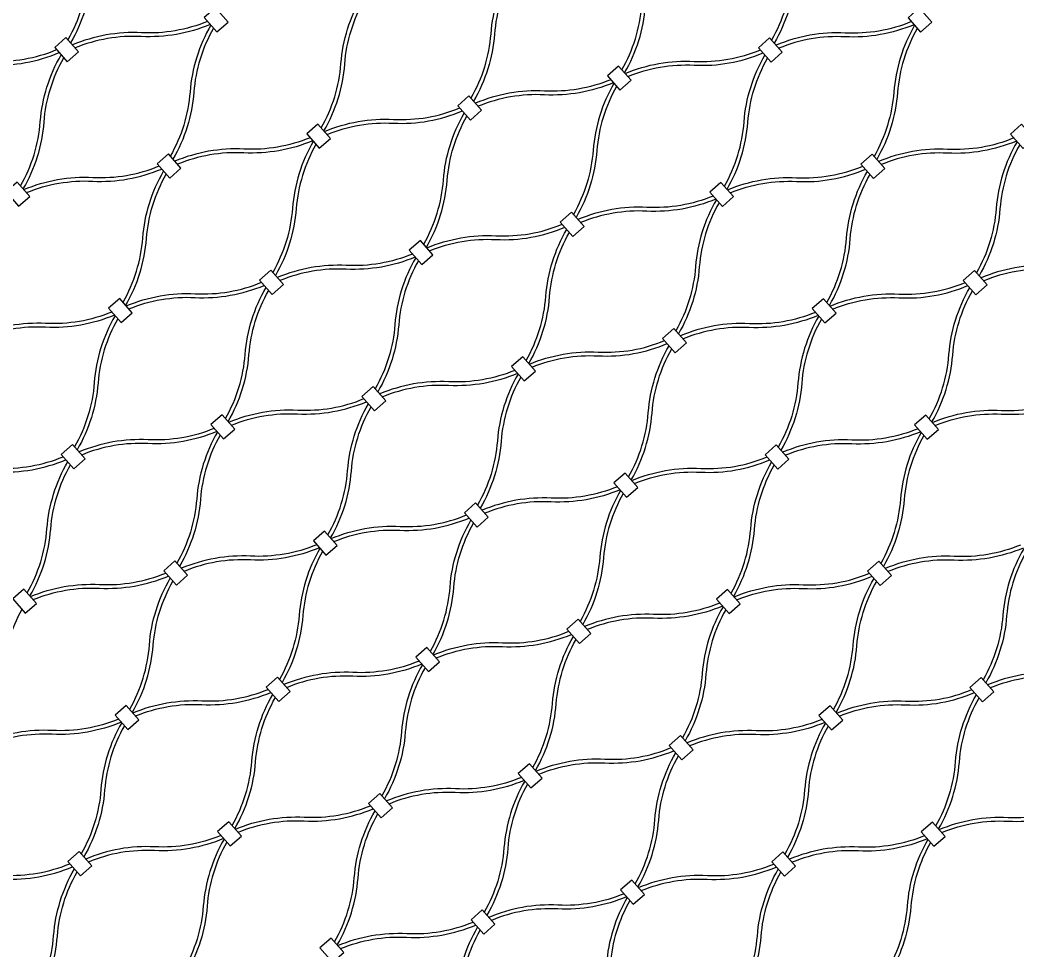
# Model space of a CAD drawing. Header units: millimetres. Extents: x 832728086 to 834530684, y 817551485 to 818349469.
# Drawn here: x 834421285.9 to 834421686.2, y 817819650.7 to 817820024.3 of the extents above; entities that cross this region are included whole.
import ezdxf

# ---------------------------------------------------------------- set-up
doc = ezdxf.new("R2010")
doc.units = ezdxf.units.MM
doc.header["$LTSCALE"] = 100
doc.layers.add('mesh- l', color=8, linetype='Continuous')

msp = doc.modelspace()

# ---------------------------------------------------------------- linework, layer by layer
at = {"layer": 'mesh- l'}
for points in [[(834421321.4176, 817820068.9211, 0.05643381), (834421315.726, 817820055.9751, 0.05608633), (834421313.0633, 817820042.0849, -0.05520174), (834421310.5302, 817820028.7438, -0.05548959), (834421305.1326, 817820016.2842)], [(834421322.4844, 817820067.7089, 0.05541212), (834421317.1005, 817820055.2607, 0.05509445), (834421314.5732, 817820041.9348, -0.0561917), (834421311.9046, 817820028.0296, -0.05650781), (834421306.1992, 817820015.0722)], [(834421603.9245, 817820068.8093, 0.05643381), (834421598.2329, 817820055.8632, 0.05608633), (834421595.5702, 817820041.9731, -0.05520174), (834421593.0371, 817820028.632, -0.05548959), (834421587.6395, 817820016.1723)], [(834421604.9914, 817820067.597, 0.05541212), (834421599.6074, 817820055.1489, 0.05509445), (834421597.0802, 817820041.8229, -0.0561917), (834421594.4115, 817820027.9178, -0.05650781), (834421588.7061, 817820014.9604)], [(834421527.5583, 817820004.2178, 0.05541212), (834421532.9422, 817820016.6659, 0.05509445), (834421535.4695, 817820029.9919, -0.0561917), (834421538.1382, 817820043.897, -0.05650781), (834421543.8435, 817820056.8544)], [(834421528.6252, 817820003.0055, 0.05643381), (834421534.3168, 817820015.9516, 0.05608633), (834421536.9795, 817820029.8417, -0.05520174), (834421539.5126, 817820043.1828, -0.05548959), (834421544.9101, 817820055.6425)], [(834421483.2313, 817820045.5032, 0.05643381), (834421477.5397, 817820032.5572, 0.05608633), (834421474.877, 817820018.6671, -0.05520174), (834421472.3439, 817820005.326, -0.05548959), (834421466.9463, 817819992.8663)], [(834421484.2982, 817820044.291, 0.05541212), (834421478.9142, 817820031.8429, 0.05509445), (834421476.387, 817820018.5169, -0.0561917), (834421473.7183, 817820004.6118, -0.05650781), (834421468.0129, 817819991.6544)], [(834421406.8651, 817819980.9117, 0.05541212), (834421412.2491, 817819993.3599, 0.05509445), (834421414.7763, 817820006.6858, -0.0561917), (834421417.445, 817820020.591, -0.05650781), (834421423.1504, 817820033.5484)], [(834421407.932, 817819979.6995, 0.05643381), (834421413.6236, 817819992.6455, 0.05608633), (834421416.2863, 817820006.5357, -0.05520174), (834421418.8194, 817820019.8767, -0.05548959), (834421424.2169, 817820032.3364)], [(834421361.2405, 817820023.6717, -0.05541212), (834421348.2092, 817820019.913, -0.05509445), (834421334.6701, 817820019.0994, 0.0561917), (834421320.5386, 817820018.2191, 0.05650781), (834421306.9613, 817820014.2063)], [(834421643.7474, 817820023.5598, -0.05541212), (834421630.7161, 817820019.8012, -0.05509445), (834421617.177, 817820018.9875, 0.0561917), (834421603.0455, 817820018.1073, 0.05650781), (834421589.4682, 817820014.0945)], [(834421362.3073, 817820022.4594, -0.05643381), (834421348.7431, 817820018.4589, -0.05608633), (834421334.6272, 817820017.5825, 0.05520174), (834421321.0724, 817820016.7651, 0.05548959), (834421308.0279, 817820012.9944)], [(834421362.5381, 817820022.1972, 0.05643381), (834421356.8465, 817820009.2512, 0.05608633), (834421354.1838, 817819995.361, -0.05520174), (834421351.6507, 817819982.02, -0.05548959), (834421346.2531, 817819969.5603)], [(834421363.605, 817820020.985, 0.05541212), (834421358.221, 817820008.5368, 0.05509445), (834421355.6938, 817819995.2109, -0.0561917), (834421353.0251, 817819981.3057, -0.05650781), (834421347.3197, 817819968.3483)], [(834421644.8143, 817820022.3476, -0.05643381), (834421631.25, 817820018.347, -0.05608633), (834421617.1341, 817820017.4707, 0.05520174), (834421603.5793, 817820016.6532, 0.05548959), (834421590.5348, 817820012.8825)], [(834421645.045, 817820022.0854, 0.05643381), (834421639.3534, 817820009.1393, 0.05608633), (834421636.6907, 817819995.2492, -0.05520174), (834421634.1576, 817819981.9081, -0.05548959), (834421628.7601, 817819969.4484)], [(834421646.1119, 817820020.8732, 0.05541212), (834421640.7279, 817820008.425, 0.05509445), (834421638.2007, 817819995.099, -0.0561917), (834421635.532, 817819981.1939, -0.05650781), (834421629.8266, 817819968.2365)], [(834421246.349, 817820002.8551, -0.05643381), (834421259.9133, 817820006.8557, -0.05608633), (834421274.0292, 817820007.732, 0.05520174), (834421287.584, 817820008.5495, 0.05548959), (834421300.6285, 817820012.3202)], [(834421528.8559, 817820002.7433, -0.05643381), (834421542.4202, 817820006.7439, -0.05608633), (834421556.5361, 817820007.6202, 0.05520174), (834421570.0909, 817820008.4377, 0.05548959), (834421583.1354, 817820012.2084)], [(834421247.4159, 817820001.6429, -0.05541212), (834421260.4472, 817820005.4016, -0.05509445), (834421273.9863, 817820006.2152, 0.0561917), (834421288.1178, 817820007.0955, 0.05650781), (834421301.6951, 817820011.1083)], [(834421286.1719, 817819957.6057, 0.05541212), (834421291.5559, 817819970.0538, 0.05509445), (834421294.0831, 817819983.3798, -0.0561917), (834421296.7518, 817819997.2849, -0.05650781), (834421302.4572, 817820010.2424)], [(834421287.2388, 817819956.3935, 0.05643381), (834421292.9304, 817819969.3395, 0.05608633), (834421295.5931, 817819983.2296, -0.05520174), (834421298.1262, 817819996.5707, -0.05548959), (834421303.5237, 817820009.0304)], [(834421529.9228, 817820001.5311, -0.05541212), (834421542.9541, 817820005.2897, -0.05509445), (834421556.4932, 817820006.1034, 0.0561917), (834421570.6247, 817820006.9836, 0.05650781), (834421584.202, 817820010.9964)], [(834421568.6788, 817819957.4939, 0.05541212), (834421574.0628, 817819969.942, 0.05509445), (834421576.59, 817819983.268, -0.0561917), (834421579.2587, 817819997.1731, -0.05650781), (834421584.9641, 817820010.1305)], [(834421569.7457, 817819956.2816, 0.05643381), (834421575.4373, 817819969.2277, 0.05608633), (834421578.1, 817819983.1178, -0.05520174), (834421580.6331, 817819996.4589, -0.05548959), (834421586.0307, 817820008.9186)], [(834421523.0542, 817820000.2538, -0.05541212), (834421510.0229, 817819996.4951, -0.05509445), (834421496.4838, 817819995.6815, 0.0561917), (834421482.3523, 817819994.8013, 0.05650781), (834421468.775, 817819990.7885)], [(834421524.1211, 817819999.0416, -0.05643381), (834421510.5568, 817819995.041, -0.05608633), (834421496.4409, 817819994.1647, 0.05520174), (834421482.8861, 817819993.3472, 0.05548959), (834421469.8416, 817819989.5765)], [(834421524.3518, 817819998.7794, 0.05643381), (834421518.6602, 817819985.8333, 0.05608633), (834421515.9975, 817819971.9432, -0.05520174), (834421513.4644, 817819958.6021, -0.05548959), (834421508.0669, 817819946.1424)], [(834421525.4187, 817819997.5671, 0.05541212), (834421520.0348, 817819985.119, 0.05509445), (834421517.5075, 817819971.793, -0.0561917), (834421514.8388, 817819957.8879, -0.05650781), (834421509.1335, 817819944.9305)], [(834421408.1627, 817819979.4373, -0.05643381), (834421421.727, 817819983.4379, -0.05608633), (834421435.8429, 817819984.3142, 0.05520174), (834421449.3977, 817819985.1316, 0.05548959), (834421462.4422, 817819988.9023)], [(834421409.2296, 817819978.2251, -0.05541212), (834421422.2609, 817819981.9837, -0.05509445), (834421435.8, 817819982.7973, 0.0561917), (834421449.9315, 817819983.6776, 0.05650781), (834421463.5088, 817819987.6904)], [(834421447.9856, 817819934.1878, 0.05541212), (834421453.3696, 817819946.636, 0.05509445), (834421455.8968, 817819959.9619, -0.0561917), (834421458.5655, 817819973.8671, -0.05650781), (834421464.2709, 817819986.8245)], [(834421449.0525, 817819932.9756, 0.05643381), (834421454.7441, 817819945.9217, 0.05608633), (834421457.4068, 817819959.8118, -0.05520174), (834421459.9399, 817819973.1529, -0.05548959), (834421465.3375, 817819985.6126)], [(834421402.361, 817819976.9478, -0.05541212), (834421389.3297, 817819973.1891, -0.05509445), (834421375.7906, 817819972.3755, 0.0561917), (834421361.6591, 817819971.4952, 0.05650781), (834421348.0818, 817819967.4824)], [(834421403.4279, 817819975.7355, -0.05643381), (834421389.8636, 817819971.735, -0.05608633), (834421375.7477, 817819970.8587, 0.05520174), (834421362.1929, 817819970.0412, 0.05548959), (834421349.1484, 817819966.2705)], [(834421403.6586, 817819975.4733, 0.05643381), (834421397.967, 817819962.5273, 0.05608633), (834421395.3043, 817819948.6372, -0.05520174), (834421392.7712, 817819935.2961, -0.05548959), (834421387.3737, 817819922.8364)], [(834421684.8679, 817819976.8359, -0.05541212), (834421671.8366, 817819973.0773, -0.05509445), (834421658.2975, 817819972.2637, 0.0561917), (834421644.166, 817819971.3834, 0.05650781), (834421630.5887, 817819967.3706)], [(834421685.9348, 817819975.6237, -0.05643381), (834421672.3705, 817819971.6231, -0.05608633), (834421658.2546, 817819970.7468, 0.05520174), (834421644.6998, 817819969.9293, 0.05548959), (834421631.6553, 817819966.1587)], [(834421686.1655, 817819975.3615, 0.05643381), (834421680.4739, 817819962.4154, 0.05608633), (834421677.8112, 817819948.5253, -0.05520174), (834421675.2781, 817819935.1842, -0.05548959), (834421669.8806, 817819922.7245)], [(834421404.7255, 817819974.2611, 0.05541212), (834421399.3416, 817819961.813, 0.05509445), (834421396.8143, 817819948.487, -0.0561917), (834421394.1456, 817819934.5819, -0.05650781), (834421388.4403, 817819921.6244)], [(834421687.2324, 817819974.1493, 0.05541212), (834421681.8485, 817819961.7011, 0.05509445), (834421679.3212, 817819948.3752, -0.0561917), (834421676.6525, 817819934.47, -0.05650781), (834421670.9472, 817819921.5126)], [(834421287.4695, 817819956.1313, -0.05643381), (834421301.0338, 817819960.1318, -0.05608633), (834421315.1497, 817819961.0081, 0.05520174), (834421328.7045, 817819961.8256, 0.05548959), (834421341.749, 817819965.5963)], [(834421288.5364, 817819954.919, -0.05541212), (834421301.5677, 817819958.6777, -0.05509445), (834421315.1068, 817819959.4913, 0.0561917), (834421329.2383, 817819960.3716, 0.05650781), (834421342.8156, 817819964.3844)], [(834421327.2924, 817819910.8818, 0.05541212), (834421332.6764, 817819923.3299, 0.05509445), (834421335.2037, 817819936.6559, -0.0561917), (834421337.8723, 817819950.5611, -0.05650781), (834421343.5777, 817819963.5185)], [(834421569.9765, 817819956.0194, -0.05643381), (834421583.5407, 817819960.02, -0.05608633), (834421597.6566, 817819960.8963, 0.05520174), (834421611.2114, 817819961.7138, 0.05548959), (834421624.2559, 817819965.4845)], [(834421571.0433, 817819954.8072, -0.05541212), (834421584.0746, 817819958.5659, -0.05509445), (834421597.6137, 817819959.3795, 0.0561917), (834421611.7452, 817819960.2597, 0.05650781), (834421625.3225, 817819964.2725)], [(834421609.7994, 817819910.77, 0.05541212), (834421615.1833, 817819923.2181, 0.05509445), (834421617.7106, 817819936.5441, -0.0561917), (834421620.3792, 817819950.4492, -0.05650781), (834421626.0846, 817819963.4066)], [(834421328.3593, 817819909.6696, 0.05643381), (834421334.0509, 817819922.6156, 0.05608633), (834421336.7136, 817819936.5058, -0.05520174), (834421339.2467, 817819949.8468, -0.05548959), (834421344.6443, 817819962.3065)], [(834421610.8662, 817819909.5578, 0.05643381), (834421616.5578, 817819922.5038, 0.05608633), (834421619.2205, 817819936.3939, -0.05520174), (834421621.7536, 817819949.735, -0.05548959), (834421627.1512, 817819962.1947)], [(834421564.1747, 817819953.5299, -0.05541212), (834421551.1434, 817819949.7712, -0.05509445), (834421537.6043, 817819948.9576, 0.0561917), (834421523.4728, 817819948.0774, 0.05650781), (834421509.8955, 817819944.0646)], [(834421565.2416, 817819952.3177, -0.05643381), (834421551.6773, 817819948.3171, -0.05608633), (834421537.5614, 817819947.4408, 0.05520174), (834421524.0066, 817819946.6233, 0.05548959), (834421510.9621, 817819942.8526)], [(834421565.4723, 817819952.0555, 0.05643381), (834421559.7807, 817819939.1094, 0.05608633), (834421557.118, 817819925.2193, -0.05520174), (834421554.5849, 817819911.8782, -0.05548959), (834421549.1874, 817819899.4185)], [(834421566.5392, 817819950.8432, 0.05541212), (834421561.1553, 817819938.3951, 0.05509445), (834421558.628, 817819925.0691, -0.0561917), (834421555.9594, 817819911.164, -0.05650781), (834421550.254, 817819898.2066)], [(834421449.2833, 817819932.7134, -0.05643381), (834421462.8475, 817819936.714, -0.05608633), (834421476.9634, 817819937.5903, 0.05520174), (834421490.5182, 817819938.4078, 0.05548959), (834421503.5627, 817819942.1784)], [(834421450.3501, 817819931.5012, -0.05541212), (834421463.3814, 817819935.2598, -0.05509445), (834421476.9205, 817819936.0735, 0.0561917), (834421491.052, 817819936.9537, 0.05650781), (834421504.6293, 817819940.9665)], [(834421489.1062, 817819887.4639, 0.05541212), (834421494.4901, 817819899.9121, 0.05509445), (834421497.0174, 817819913.2381, -0.0561917), (834421499.686, 817819927.1432, -0.05650781), (834421505.3914, 817819940.1006)], [(834421490.173, 817819886.2517, 0.05643381), (834421495.8646, 817819899.1978, 0.05608633), (834421498.5274, 817819913.0879, -0.05520174), (834421501.0604, 817819926.429, -0.05548959), (834421506.458, 817819938.8887)], [(834421443.4815, 817819930.2239, -0.05541212), (834421430.4502, 817819926.4652, -0.05509445), (834421416.9111, 817819925.6516, 0.0561917), (834421402.7796, 817819924.7713, 0.05650781), (834421389.2023, 817819920.7585)], [(834421444.5484, 817819929.0117, -0.05643381), (834421430.9841, 817819925.0111, -0.05608633), (834421416.8682, 817819924.1348, 0.05520174), (834421403.3134, 817819923.3173, 0.05548959), (834421390.2689, 817819919.5466)], [(834421444.7792, 817819928.7494, 0.05643381), (834421439.0875, 817819915.8034, 0.05608633), (834421436.4248, 817819901.9133, -0.05520174), (834421433.8917, 817819888.5722, -0.05548959), (834421428.4942, 817819876.1125)], [(834421445.846, 817819927.5372, 0.05541212), (834421440.4621, 817819915.0891, 0.05509445), (834421437.9348, 817819901.7631, -0.0561917), (834421435.2662, 817819887.858, -0.05650781), (834421429.5608, 817819874.9006)], [(834421725.9884, 817819930.112, -0.05541212), (834421712.9571, 817819926.3534, -0.05509445), (834421699.4181, 817819925.5398, 0.0561917), (834421685.2865, 817819924.6595, 0.05650781), (834421671.7092, 817819920.6467)], [(834421727.0553, 817819928.8998, -0.05643381), (834421713.491, 817819924.8992, -0.05608633), (834421699.3751, 817819924.0229, 0.05520174), (834421685.8203, 817819923.2055, 0.05548959), (834421672.7758, 817819919.4348)], [(834421328.5901, 817819909.4074, -0.05643381), (834421342.1544, 817819913.4079, -0.05608633), (834421356.2702, 817819914.2842, 0.05520174), (834421369.825, 817819915.1017, 0.05548959), (834421382.8695, 817819918.8724)], [(834421329.6569, 817819908.1951, -0.05541212), (834421342.6882, 817819911.9538, -0.05509445), (834421356.2273, 817819912.7674, 0.0561917), (834421370.3588, 817819913.6477, 0.05650781), (834421383.9361, 817819917.6605)], [(834421368.413, 817819864.1579, 0.05541212), (834421373.7969, 817819876.6061, 0.05509445), (834421376.3242, 817819889.932, -0.0561917), (834421378.9928, 817819903.8372, -0.05650781), (834421384.6982, 817819916.7946)], [(834421369.4798, 817819862.9457, 0.05643381), (834421375.1714, 817819875.8917, 0.05608633), (834421377.8342, 817819889.7819, -0.05520174), (834421380.3673, 817819903.1229, -0.05548959), (834421385.7648, 817819915.5826)], [(834421611.097, 817819909.2955, -0.05643381), (834421624.6613, 817819913.2961, -0.05608633), (834421638.7771, 817819914.1724, 0.05520174), (834421652.3319, 817819914.9899, 0.05548959), (834421665.3765, 817819918.7606)], [(834421612.1638, 817819908.0833, -0.05541212), (834421625.1952, 817819911.842, -0.05509445), (834421638.7342, 817819912.6556, 0.0561917), (834421652.8657, 817819913.5359, 0.05650781), (834421666.4431, 817819917.5486)], [(834421650.9199, 817819864.0461, 0.05541212), (834421656.3038, 817819876.4942, 0.05509445), (834421658.8311, 817819889.8202, -0.0561917), (834421661.4997, 817819903.7253, -0.05650781), (834421667.2051, 817819916.6828)], [(834421651.9867, 817819862.8339, 0.05643381), (834421657.6783, 817819875.7799, 0.05608633), (834421660.3411, 817819889.67, -0.05520174), (834421662.8742, 817819903.0111, -0.05548959), (834421668.2717, 817819915.4708)], [(834421322.7883, 817819906.9179, -0.05541212), (834421309.757, 817819903.1592, -0.05509445), (834421296.2179, 817819902.3456, 0.0561917), (834421282.0864, 817819901.4653, 0.05650781), (834421268.5091, 817819897.4525)], [(834421323.8552, 817819905.7056, -0.05643381), (834421310.2909, 817819901.705, -0.05608633), (834421296.175, 817819900.8287, 0.05520174), (834421282.6202, 817819900.0113, 0.05548959), (834421269.5757, 817819896.2406)], [(834421324.086, 817819905.4434, 0.05643381), (834421318.3944, 817819892.4974, 0.05608633), (834421315.7316, 817819878.6072, -0.05520174), (834421313.1985, 817819865.2662, -0.05548959), (834421307.801, 817819852.8065)], [(834421325.1528, 817819904.2312, 0.05541212), (834421319.7689, 817819891.783, 0.05509445), (834421317.2416, 817819878.4571, -0.0561917), (834421314.573, 817819864.5519, -0.05650781), (834421308.8676, 817819851.5945)], [(834421605.2952, 817819906.806, -0.05541212), (834421592.2639, 817819903.0474, -0.05509445), (834421578.7249, 817819902.2337, 0.0561917), (834421564.5933, 817819901.3535, 0.05650781), (834421551.016, 817819897.3407)], [(834421606.3621, 817819905.5938, -0.05643381), (834421592.7978, 817819901.5932, -0.05608633), (834421578.6819, 817819900.7169, 0.05520174), (834421565.1271, 817819899.8994, 0.05548959), (834421552.0826, 817819896.1287)], [(834421606.5929, 817819905.3316, 0.05643381), (834421600.9013, 817819892.3855, 0.05608633), (834421598.2385, 817819878.4954, -0.05520174), (834421595.7054, 817819865.1543, -0.05548959), (834421590.3079, 817819852.6946)], [(834421607.6597, 817819904.1194, 0.05541212), (834421602.2758, 817819891.6712, 0.05509445), (834421599.7485, 817819878.3452, -0.0561917), (834421597.0799, 817819864.4401, -0.05650781), (834421591.3745, 817819851.4827)], [(834421490.4038, 817819885.9895, -0.05643381), (834421503.9681, 817819889.9901, -0.05608633), (834421518.0839, 817819890.8664, 0.05520174), (834421531.6387, 817819891.6839, 0.05548959), (834421544.6833, 817819895.4546)], [(834421491.4706, 817819884.7773, -0.05541212), (834421504.502, 817819888.5359, -0.05509445), (834421518.041, 817819889.3496, 0.0561917), (834421532.1725, 817819890.2298, 0.05650781), (834421545.7499, 817819894.2426)], [(834421530.2267, 817819840.7401, 0.05541212), (834421535.6106, 817819853.1882, 0.05509445), (834421538.1379, 817819866.5142, -0.0561917), (834421540.8065, 817819880.4193, -0.05650781), (834421546.5119, 817819893.3767)], [(834421531.2935, 817819839.5278, 0.05643381), (834421536.9851, 817819852.4739, 0.05608633), (834421539.6479, 817819866.364, -0.05520174), (834421542.181, 817819879.7051, -0.05548959), (834421547.5785, 817819892.1648)], [(834421484.6021, 817819883.5, -0.05541212), (834421471.5707, 817819879.7413, -0.05509445), (834421458.0317, 817819878.9277, 0.0561917), (834421443.9001, 817819878.0475, 0.05650781), (834421430.3228, 817819874.0347)], [(834421485.6689, 817819882.2878, -0.05643381), (834421472.1046, 817819878.2872, -0.05608633), (834421457.9887, 817819877.4109, 0.05520174), (834421444.4339, 817819876.5934, 0.05548959), (834421431.3894, 817819872.8227)], [(834421485.8997, 817819882.0255, 0.05643381), (834421480.2081, 817819869.0795, 0.05608633), (834421477.5453, 817819855.1894, -0.05520174), (834421475.0122, 817819841.8483, -0.05548959), (834421469.6147, 817819829.3886)], [(834421486.9665, 817819880.8133, 0.05541212), (834421481.5826, 817819868.3652, 0.05509445), (834421479.0553, 817819855.0392, -0.0561917), (834421476.3867, 817819841.1341, -0.05650781), (834421470.6813, 817819828.1767)], [(834421369.7106, 817819862.6835, -0.05643381), (834421383.2749, 817819866.6841, -0.05608633), (834421397.3907, 817819867.5604, 0.05520174), (834421410.9455, 817819868.3778, 0.05548959), (834421423.9901, 817819872.1485)], [(834421652.2175, 817819862.5716, -0.05643381), (834421665.7818, 817819866.5722, -0.05608633), (834421679.8977, 817819867.4485, 0.05520174), (834421693.4525, 817819868.266, 0.05548959), (834421706.497, 817819872.0367)], [(834421370.7774, 817819861.4713, -0.05541212), (834421383.8088, 817819865.2299, -0.05509445), (834421397.3478, 817819866.0435, 0.0561917), (834421411.4793, 817819866.9238, 0.05650781), (834421425.0567, 817819870.9366)], [(834421409.5335, 817819817.434, 0.05541212), (834421414.9174, 817819829.8822, 0.05509445), (834421417.4447, 817819843.2081, -0.0561917), (834421420.1133, 817819857.1133, -0.05650781), (834421425.8187, 817819870.0707)], [(834421410.6003, 817819816.2218, 0.05643381), (834421416.2919, 817819829.1679, 0.05608633), (834421418.9547, 817819843.058, -0.05520174), (834421421.4878, 817819856.3991, -0.05548959), (834421426.8853, 817819868.8588)], [(834421653.2844, 817819861.3594, -0.05541212), (834421666.3157, 817819865.1181, -0.05509445), (834421679.8547, 817819865.9317, 0.0561917), (834421693.9863, 817819866.812, 0.05650781), (834421707.5636, 817819870.8248)], [(834421363.9089, 817819860.194, -0.05541212), (834421350.8775, 817819856.4353, -0.05509445), (834421337.3385, 817819855.6217, 0.0561917), (834421323.2069, 817819854.7414, 0.05650781), (834421309.6296, 817819850.7286)], [(834421646.4158, 817819860.0821, -0.05541212), (834421633.3845, 817819856.3235, -0.05509445), (834421619.8454, 817819855.5098, 0.0561917), (834421605.7139, 817819854.6296, 0.05650781), (834421592.1365, 817819850.6168)], [(834421364.9757, 817819858.9817, -0.05643381), (834421351.4114, 817819854.9812, -0.05608633), (834421337.2955, 817819854.1049, 0.05520174), (834421323.7407, 817819853.2874, 0.05548959), (834421310.6962, 817819849.5167)], [(834421365.2065, 817819858.7195, 0.05643381), (834421359.5149, 817819845.7735, 0.05608633), (834421356.8521, 817819831.8834, -0.05520174), (834421354.319, 817819818.5423, -0.05548959), (834421348.9215, 817819806.0826)], [(834421366.2733, 817819857.5073, 0.05541212), (834421360.8894, 817819845.0592, 0.05509445), (834421358.3621, 817819831.7332, -0.0561917), (834421355.6935, 817819817.828, -0.05650781), (834421349.9881, 817819804.8706)], [(834421647.4826, 817819858.8699, -0.05643381), (834421633.9183, 817819854.8693, -0.05608633), (834421619.8025, 817819853.993, 0.05520174), (834421606.2477, 817819853.1755, 0.05548959), (834421593.2031, 817819849.4049)], [(834421647.7134, 817819858.6077, 0.05643381), (834421642.0218, 817819845.6616, 0.05608633), (834421639.3591, 817819831.7715, -0.05520174), (834421636.826, 817819818.4304, -0.05548959), (834421631.4284, 817819805.9707)], [(834421648.7802, 817819857.3955, 0.05541212), (834421643.3963, 817819844.9473, 0.05509445), (834421640.869, 817819831.6214, -0.0561917), (834421638.2004, 817819817.7162, -0.05650781), (834421632.495, 817819804.7588)], [(834421249.0174, 817819839.3774, -0.05643381), (834421262.5817, 817819843.378, -0.05608633), (834421276.6975, 817819844.2543, 0.05520174), (834421290.2523, 817819845.0718, 0.05548959), (834421303.2969, 817819848.8425)], [(834421250.0842, 817819838.1652, -0.05541212), (834421263.1156, 817819841.9239, -0.05509445), (834421276.6546, 817819842.7375, 0.0561917), (834421290.7861, 817819843.6178, 0.05650781), (834421304.3635, 817819847.6306)], [(834421531.5243, 817819839.2656, -0.05643381), (834421545.0886, 817819843.2662, -0.05608633), (834421559.2045, 817819844.1425, 0.05520174), (834421572.7593, 817819844.96, 0.05548959), (834421585.8038, 817819848.7307)], [(834421532.5912, 817819838.0534, -0.05541212), (834421545.6225, 817819841.8121, -0.05509445), (834421559.1616, 817819842.6257, 0.0561917), (834421573.2931, 817819843.5059, 0.05650781), (834421586.8704, 817819847.5187)], [(834421288.8403, 817819794.128, 0.05541212), (834421294.2242, 817819806.5761, 0.05509445), (834421296.7515, 817819819.9021, -0.0561917), (834421299.4201, 817819833.8073, -0.05650781), (834421305.1255, 817819846.7647)], [(834421289.9071, 817819792.9158, 0.05643381), (834421295.5987, 817819805.8618, 0.05608633), (834421298.2615, 817819819.7519, -0.05520174), (834421300.7946, 817819833.093, -0.05548959), (834421306.1921, 817819845.5527)], [(834421571.3472, 817819794.0162, 0.05541212), (834421576.7311, 817819806.4643, 0.05509445), (834421579.2584, 817819819.7903, -0.0561917), (834421581.9271, 817819833.6954, -0.05650781), (834421587.6324, 817819846.6528)], [(834421572.4141, 817819792.8039, 0.05643381), (834421578.1057, 817819805.75, 0.05608633), (834421580.7684, 817819819.6401, -0.05520174), (834421583.3015, 817819832.9812, -0.05548959), (834421588.699, 817819845.4409)], [(834421525.7226, 817819836.7761, -0.05541212), (834421512.6913, 817819833.0174, -0.05509445), (834421499.1522, 817819832.2038, 0.0561917), (834421485.0207, 817819831.3236, 0.05650781), (834421471.4433, 817819827.3108)], [(834421526.7894, 817819835.5639, -0.05643381), (834421513.2251, 817819831.5633, -0.05608633), (834421499.1093, 817819830.687, 0.05520174), (834421485.5545, 817819829.8695, 0.05548959), (834421472.5099, 817819826.0988)], [(834421527.0202, 817819835.3017, 0.05643381), (834421521.3286, 817819822.3556, 0.05608633), (834421518.6659, 817819808.4655, -0.05520174), (834421516.1328, 817819795.1244, -0.05548959), (834421510.7352, 817819782.6647)], [(834421528.087, 817819834.0894, 0.05541212), (834421522.7031, 817819821.6413, 0.05509445), (834421520.1758, 817819808.3153, -0.0561917), (834421517.5072, 817819794.4102, -0.05650781), (834421511.8018, 817819781.4528)], [(834421410.8311, 817819815.9596, -0.05643381), (834421424.3954, 817819819.9602, -0.05608633), (834421438.5113, 817819820.8365, 0.05520174), (834421452.0661, 817819821.654, 0.05548959), (834421465.1106, 817819825.4246)], [(834421411.898, 817819814.7474, -0.05541212), (834421424.9293, 817819818.506, -0.05509445), (834421438.4684, 817819819.3196, 0.0561917), (834421452.5999, 817819820.1999, 0.05650781), (834421466.1772, 817819824.2127)], [(834421450.654, 817819770.7101, 0.05541212), (834421456.0379, 817819783.1583, 0.05509445), (834421458.5652, 817819796.4843, -0.0561917), (834421461.2339, 817819810.3894, -0.05650781), (834421466.9392, 817819823.3468)], [(834421451.7209, 817819769.4979, 0.05643381), (834421457.4125, 817819782.444, 0.05608633), (834421460.0752, 817819796.3341, -0.05520174), (834421462.6083, 817819809.6752, -0.05548959), (834421468.0058, 817819822.1349)], [(834421405.0294, 817819813.4701, -0.05541212), (834421391.9981, 817819809.7114, -0.05509445), (834421378.459, 817819808.8978, 0.0561917), (834421364.3275, 817819808.0175, 0.05650781), (834421350.7502, 817819804.0047)], [(834421406.0962, 817819812.2579, -0.05643381), (834421392.5319, 817819808.2573, -0.05608633), (834421378.4161, 817819807.381, 0.05520174), (834421364.8613, 817819806.5635, 0.05548959), (834421351.8167, 817819802.7928)], [(834421406.327, 817819811.9956, 0.05643381), (834421400.6354, 817819799.0496, 0.05608633), (834421397.9727, 817819785.1595, -0.05520174), (834421395.4396, 817819771.8184, -0.05548959), (834421390.042, 817819759.3587)], [(834421687.5363, 817819813.3582, -0.05541212), (834421674.505, 817819809.5996, -0.05509445), (834421660.9659, 817819808.786, 0.0561917), (834421646.8344, 817819807.9057, 0.05650781), (834421633.2571, 817819803.8929)], [(834421688.6031, 817819812.146, -0.05643381), (834421675.0389, 817819808.1454, -0.05608633), (834421660.923, 817819807.2691, 0.05520174), (834421647.3682, 817819806.4517, 0.05548959), (834421634.3237, 817819802.681)], [(834421688.8339, 817819811.8838, 0.05643381), (834421683.1423, 817819798.9378, 0.05608633), (834421680.4796, 817819785.0476, -0.05520174), (834421677.9465, 817819771.7066, -0.05548959), (834421672.5489, 817819759.2469)], [(834421407.3938, 817819810.7834, 0.05541212), (834421402.0099, 817819798.3353, 0.05509445), (834421399.4826, 817819785.0093, -0.0561917), (834421396.814, 817819771.1042, -0.05650781), (834421391.1086, 817819758.1467)], [(834421689.9008, 817819810.6716, 0.05541212), (834421684.5168, 817819798.2234, 0.05509445), (834421681.9896, 817819784.8975, -0.0561917), (834421679.3209, 817819770.9923, -0.05650781), (834421673.6155, 817819758.0349)], [(834421290.1379, 817819792.6536, -0.05643381), (834421303.7022, 817819796.6541, -0.05608633), (834421317.8181, 817819797.5304, 0.05520174), (834421331.3729, 817819798.3479, 0.05548959), (834421344.4174, 817819802.1186)], [(834421291.2048, 817819791.4413, -0.05541212), (834421304.2361, 817819795.2, -0.05509445), (834421317.7752, 817819796.0136, 0.0561917), (834421331.9067, 817819796.8939, 0.05650781), (834421345.484, 817819800.9067)], [(834421329.9608, 817819747.4041, 0.05541212), (834421335.3447, 817819759.8523, 0.05509445), (834421337.872, 817819773.1782, -0.0561917), (834421340.5407, 817819787.0834, -0.05650781), (834421346.246, 817819800.0408)], [(834421572.6448, 817819792.5417, -0.05643381), (834421586.2091, 817819796.5423, -0.05608633), (834421600.325, 817819797.4186, 0.05520174), (834421613.8798, 817819798.2361, 0.05548959), (834421626.9243, 817819802.0068)], [(834421573.7117, 817819791.3295, -0.05541212), (834421586.743, 817819795.0882, -0.05509445), (834421600.2821, 817819795.9018, 0.0561917), (834421614.4136, 817819796.782, 0.05650781), (834421627.9909, 817819800.7948)], [(834421612.4677, 817819747.2923, 0.05541212), (834421617.8517, 817819759.7404, 0.05509445), (834421620.3789, 817819773.0664, -0.0561917), (834421623.0476, 817819786.9715, -0.05650781), (834421628.753, 817819799.9289)], [(834421331.0277, 817819746.1919, 0.05643381), (834421336.7193, 817819759.1379, 0.05608633), (834421339.382, 817819773.0281, -0.05520174), (834421341.9151, 817819786.3691, -0.05548959), (834421347.3126, 817819798.8288)], [(834421613.5346, 817819746.0801, 0.05643381), (834421619.2262, 817819759.0261, 0.05608633), (834421621.8889, 817819772.9162, -0.05520174), (834421624.422, 817819786.2573, -0.05548959), (834421629.8196, 817819798.717)], [(834421286.7006, 817819787.4774, 0.05541212), (834421281.3167, 817819775.0292, 0.05509445), (834421278.7894, 817819761.7033, -0.0561917), (834421276.1208, 817819747.7981, -0.05650781), (834421270.4154, 817819734.8407)], [(834421566.8431, 817819790.0522, -0.05541212), (834421553.8118, 817819786.2936, -0.05509445), (834421540.2727, 817819785.4799, 0.0561917), (834421526.1412, 817819784.5997, 0.05650781), (834421512.5639, 817819780.5869)], [(834421567.9099, 817819788.84, -0.05643381), (834421554.3457, 817819784.8394, -0.05608633), (834421540.2298, 817819783.9631, 0.05520174), (834421526.675, 817819783.1456, 0.05548959), (834421513.6305, 817819779.3749)], [(834421568.1407, 817819788.5778, 0.05643381), (834421562.4491, 817819775.6317, 0.05608633), (834421559.7864, 817819761.7416, -0.05520174), (834421557.2533, 817819748.4005, -0.05548959), (834421551.8557, 817819735.9408)], [(834421569.2076, 817819787.3655, 0.05541212), (834421563.8236, 817819774.9174, 0.05509445), (834421561.2964, 817819761.5914, -0.0561917), (834421558.6277, 817819747.6863, -0.05650781), (834421552.9223, 817819734.7289)], [(834421451.9516, 817819769.2357, -0.05643381), (834421465.5159, 817819773.2363, -0.05608633), (834421479.6318, 817819774.1126, 0.05520174), (834421493.1866, 817819774.9301, 0.05548959), (834421506.2311, 817819778.7008)], [(834421453.0185, 817819768.0235, -0.05541212), (834421466.0498, 817819771.7821, -0.05509445), (834421479.5889, 817819772.5958, 0.0561917), (834421493.7204, 817819773.476, 0.05650781), (834421507.2977, 817819777.4888)], [(834421491.7745, 817819723.9863, 0.05541212), (834421497.1585, 817819736.4344, 0.05509445), (834421499.6857, 817819749.7604, -0.0561917), (834421502.3544, 817819763.6655, -0.05650781), (834421508.0598, 817819776.6229)], [(834421492.8414, 817819722.774, 0.05643381), (834421498.533, 817819735.7201, 0.05608633), (834421501.1957, 817819749.6102, -0.05520174), (834421503.7288, 817819762.9513, -0.05548959), (834421509.1264, 817819775.411)], [(834421446.1499, 817819766.7462, -0.05541212), (834421433.1186, 817819762.9875, -0.05509445), (834421419.5795, 817819762.1739, 0.0561917), (834421405.448, 817819761.2936, 0.05650781), (834421391.8707, 817819757.2808)], [(834421447.2167, 817819765.534, -0.05643381), (834421433.6525, 817819761.5334, -0.05608633), (834421419.5366, 817819760.6571, 0.05520174), (834421405.9818, 817819759.8396, 0.05548959), (834421392.9373, 817819756.0689)], [(834421447.4475, 817819765.2717, 0.05643381), (834421441.7559, 817819752.3257, 0.05608633), (834421439.0932, 817819738.4356, -0.05520174), (834421436.5601, 817819725.0945, -0.05548959), (834421431.1625, 817819712.6348)], [(834421448.5144, 817819764.0595, 0.05541212), (834421443.1304, 817819751.6114, 0.05509445), (834421440.6032, 817819738.2854, -0.0561917), (834421437.9345, 817819724.3803, -0.05650781), (834421432.2291, 817819711.4229)], [(834421728.6568, 817819766.6344, -0.05541212), (834421715.6255, 817819762.8757, -0.05509445), (834421702.0864, 817819762.0621, 0.0561917), (834421687.9549, 817819761.1818, 0.05650781), (834421674.3776, 817819757.169)], [(834421729.7237, 817819765.4221, -0.05643381), (834421716.1594, 817819761.4216, -0.05608633), (834421702.0435, 817819760.5452, 0.05520174), (834421688.4887, 817819759.7278, 0.05548959), (834421675.4442, 817819755.9571)], [(834421331.2584, 817819745.9297, -0.05643381), (834421344.8227, 817819749.9303, -0.05608633), (834421358.9386, 817819750.8066, 0.05520174), (834421372.4934, 817819751.624, 0.05548959), (834421385.5379, 817819755.3947)], [(834421613.7653, 817819745.8178, -0.05643381), (834421627.3296, 817819749.8184, -0.05608633), (834421641.4455, 817819750.6947, 0.05520174), (834421655.0003, 817819751.5122, 0.05548959), (834421668.0448, 817819755.2829)], [(834421332.3253, 817819744.7174, -0.05541212), (834421345.3566, 817819748.4761, -0.05509445), (834421358.8957, 817819749.2897, 0.0561917), (834421373.0272, 817819750.17, 0.05650781), (834421386.6045, 817819754.1828)], [(834421371.0813, 817819700.6802, 0.05541212), (834421376.4653, 817819713.1284, 0.05509445), (834421378.9925, 817819726.4543, -0.0561917), (834421381.6612, 817819740.3595, -0.05650781), (834421387.3666, 817819753.3169)], [(834421372.1482, 817819699.468, 0.05643381), (834421377.8398, 817819712.4141, 0.05608633), (834421380.5025, 817819726.3042, -0.05520174), (834421383.0356, 817819739.6453, -0.05548959), (834421388.4332, 817819752.105)], [(834421614.8322, 817819744.6056, -0.05541212), (834421627.8635, 817819748.3643, -0.05509445), (834421641.4026, 817819749.1779, 0.0561917), (834421655.5341, 817819750.0582, 0.05650781), (834421669.1114, 817819754.071)], [(834421653.5882, 817819700.5684, 0.05541212), (834421658.9722, 817819713.0165, 0.05509445), (834421661.4995, 817819726.3425, -0.0561917), (834421664.1681, 817819740.2476, -0.05650781), (834421669.8735, 817819753.2051)], [(834421654.6551, 817819699.3562, 0.05643381), (834421660.3467, 817819712.3022, 0.05608633), (834421663.0094, 817819726.1923, -0.05520174), (834421665.5425, 817819739.5334, -0.05548959), (834421670.9401, 817819751.9931)], [(834421325.4567, 817819743.4402, -0.05541212), (834421312.4254, 817819739.6815, -0.05509445), (834421298.8863, 817819738.8679, 0.0561917), (834421284.7548, 817819737.9876, 0.05650781), (834421271.1775, 817819733.9748)], [(834421607.9636, 817819743.3283, -0.05541212), (834421594.9323, 817819739.5697, -0.05509445), (834421581.3932, 817819738.756, 0.0561917), (834421567.2617, 817819737.8758, 0.05650781), (834421553.6844, 817819733.863)], [(834421326.5235, 817819742.2279, -0.05643381), (834421312.9593, 817819738.2274, -0.05608633), (834421298.8434, 817819737.3511, 0.05520174), (834421285.2886, 817819736.5336, 0.05548959), (834421272.2441, 817819732.7629)], [(834421326.7543, 817819741.9657, 0.05643381), (834421321.0627, 817819729.0197, 0.05608633), (834421318.4, 817819715.1295, -0.05520174), (834421315.8669, 817819701.7885, -0.05548959), (834421310.4693, 817819689.3288)], [(834421327.8212, 817819740.7535, 0.05541212), (834421322.4372, 817819728.3054, 0.05509445), (834421319.91, 817819714.9794, -0.0561917), (834421317.2413, 817819701.0742, -0.05650781), (834421311.5359, 817819688.1168)], [(834421609.0305, 817819742.1161, -0.05643381), (834421595.4662, 817819738.1155, -0.05608633), (834421581.3503, 817819737.2392, 0.05520174), (834421567.7955, 817819736.4217, 0.05548959), (834421554.751, 817819732.6511)], [(834421609.2612, 817819741.8539, 0.05643381), (834421603.5696, 817819728.9078, 0.05608633), (834421600.9069, 817819715.0177, -0.05520174), (834421598.3738, 817819701.6766, -0.05548959), (834421592.9763, 817819689.2169)], [(834421610.3281, 817819740.6417, 0.05541212), (834421604.9442, 817819728.1935, 0.05509445), (834421602.4169, 817819714.8676, -0.0561917), (834421599.7482, 817819700.9624, -0.05650781), (834421594.0429, 817819688.005)], [(834421493.0722, 817819722.5118, -0.05643381), (834421506.6364, 817819726.5124, -0.05608633), (834421520.7523, 817819727.3887, 0.05520174), (834421534.3071, 817819728.2062, 0.05548959), (834421547.3516, 817819731.9769)], [(834421494.139, 817819721.2996, -0.05541212), (834421507.1703, 817819725.0582, -0.05509445), (834421520.7094, 817819725.8719, 0.0561917), (834421534.8409, 817819726.7521, 0.05650781), (834421548.4182, 817819730.7649)], [(834421532.8951, 817819677.2624, 0.05541212), (834421538.279, 817819689.7105, 0.05509445), (834421540.8063, 817819703.0365, -0.0561917), (834421543.4749, 817819716.9416, -0.05650781), (834421549.1803, 817819729.899)], [(834421533.9619, 817819676.0501, 0.05643381), (834421539.6535, 817819688.9962, 0.05608633), (834421542.3162, 817819702.8863, -0.05520174), (834421544.8493, 817819716.2274, -0.05548959), (834421550.2469, 817819728.6871)], [(834421487.2704, 817819720.0223, -0.05541212), (834421474.2391, 817819716.2636, -0.05509445), (834421460.7, 817819715.45, 0.0561917), (834421446.5685, 817819714.5698, 0.05650781), (834421432.9912, 817819710.557)], [(834421488.3373, 817819718.8101, -0.05643381), (834421474.773, 817819714.8095, -0.05608633), (834421460.6571, 817819713.9332, 0.05520174), (834421447.1023, 817819713.1157, 0.05548959), (834421434.0578, 817819709.345)], [(834421488.568, 817819718.5479, 0.05643381), (834421482.8764, 817819705.6018, 0.05608633), (834421480.2137, 817819691.7117, -0.05520174), (834421477.6806, 817819678.3706, -0.05548959), (834421472.2831, 817819665.9109)], [(834421489.6349, 817819717.3356, 0.05541212), (834421484.251, 817819704.8875, 0.05509445), (834421481.7237, 817819691.5615, -0.0561917), (834421479.055, 817819677.6564, -0.05650781), (834421473.3497, 817819664.699)], [(834421372.379, 817819699.2058, -0.05643381), (834421385.9432, 817819703.2064, -0.05608633), (834421400.0591, 817819704.0827, 0.05520174), (834421413.6139, 817819704.9001, 0.05548959), (834421426.6584, 817819708.6708)], [(834421373.4458, 817819697.9936, -0.05541212), (834421386.4771, 817819701.7522, -0.05509445), (834421400.0162, 817819702.5658, 0.0561917), (834421414.1477, 817819703.4461, 0.05650781), (834421427.725, 817819707.4589)], [(834421654.8859, 817819699.094, -0.05643381), (834421668.4502, 817819703.0945, -0.05608633), (834421682.566, 817819703.9708, 0.05520174), (834421696.1208, 817819704.7883, 0.05548959), (834421709.1653, 817819708.559)], [(834421655.9527, 817819697.8817, -0.05541212), (834421668.984, 817819701.6404, -0.05509445), (834421682.5231, 817819702.454, 0.0561917), (834421696.6546, 817819703.3343, 0.05650781), (834421710.2319, 817819707.3471)], [(834421412.2019, 817819653.9563, 0.05541212), (834421417.5858, 817819666.4045, 0.05509445), (834421420.1131, 817819679.7304, -0.0561917), (834421422.7817, 817819693.6356, -0.05650781), (834421428.4871, 817819706.593)], [(834421413.2687, 817819652.7441, 0.05643381), (834421418.9603, 817819665.6902, 0.05608633), (834421421.623, 817819679.5803, -0.05520174), (834421424.1561, 817819692.9214, -0.05548959), (834421429.5537, 817819705.3811)], [(834421366.5772, 817819696.7163, -0.05541212), (834421353.5459, 817819692.9576, -0.05509445), (834421340.0068, 817819692.144, 0.0561917), (834421325.8753, 817819691.2637, 0.05650781), (834421312.298, 817819687.2509)], [(834421367.6441, 817819695.504, -0.05643381), (834421354.0798, 817819691.5035, -0.05608633), (834421339.9639, 817819690.6272, 0.05520174), (834421326.4091, 817819689.8097, 0.05548959), (834421313.3646, 817819686.039)], [(834421367.8748, 817819695.2418, 0.05643381), (834421362.1832, 817819682.2958, 0.05608633), (834421359.5205, 817819668.4057, -0.05520174), (834421356.9874, 817819655.0646, -0.05548959), (834421351.5899, 817819642.6049)], [(834421649.0841, 817819696.6044, -0.05541212), (834421636.0528, 817819692.8458, -0.05509445), (834421622.5137, 817819692.0322, 0.0561917), (834421608.3822, 817819691.1519, 0.05650781), (834421594.8049, 817819687.1391)], [(834421650.151, 817819695.3922, -0.05643381), (834421636.5867, 817819691.3916, -0.05608633), (834421622.4708, 817819690.5153, 0.05520174), (834421608.916, 817819689.6979, 0.05548959), (834421595.8715, 817819685.9272)], [(834421650.3818, 817819695.13, 0.05643381), (834421644.6902, 817819682.184, 0.05608633), (834421642.0274, 817819668.2938, -0.05520174), (834421639.4943, 817819654.9527, -0.05548959), (834421634.0968, 817819642.4931)], [(834421368.9417, 817819694.0296, 0.05541212), (834421363.5578, 817819681.5815, 0.05509445), (834421361.0305, 817819668.2555, -0.0561917), (834421358.3618, 817819654.3504, -0.05650781), (834421352.6565, 817819641.3929)], [(834421651.4486, 817819693.9178, 0.05541212), (834421646.0647, 817819681.4696, 0.05509445), (834421643.5374, 817819668.1437, -0.0561917), (834421640.8688, 817819654.2385, -0.05650781), (834421635.1634, 817819641.2811)], [(834421251.6858, 817819675.8998, -0.05643381), (834421265.25, 817819679.9003, -0.05608633), (834421279.3659, 817819680.7766, 0.05520174), (834421292.9207, 817819681.5941, 0.05548959), (834421305.9652, 817819685.3648)], [(834421252.7526, 817819674.6875, -0.05541212), (834421265.7839, 817819678.4462, -0.05509445), (834421279.323, 817819679.2598, 0.0561917), (834421293.4545, 817819680.1401, 0.05650781), (834421307.0318, 817819684.1529)], [(834421291.5087, 817819630.6503, 0.05541212), (834421296.8926, 817819643.0985, 0.05509445), (834421299.4199, 817819656.4244, -0.0561917), (834421302.0885, 817819670.3296, -0.05650781), (834421307.7939, 817819683.287)], [(834421534.1927, 817819675.7879, -0.05643381), (834421547.757, 817819679.7885, -0.05608633), (834421561.8728, 817819680.6648, 0.05520174), (834421575.4276, 817819681.4823, 0.05548959), (834421588.4721, 817819685.253)], [(834421535.2595, 817819674.5757, -0.05541212), (834421548.2908, 817819678.3344, -0.05509445), (834421561.8299, 817819679.148, 0.0561917), (834421575.9614, 817819680.0282, 0.05650781), (834421589.5387, 817819684.041)], [(834421574.0156, 817819630.5385, 0.05541212), (834421579.3995, 817819642.9866, 0.05509445), (834421581.9268, 817819656.3126, -0.0561917), (834421584.5954, 817819670.2177, -0.05650781), (834421590.3008, 817819683.1751)], [(834421292.5755, 817819629.4381, 0.05643381), (834421298.2671, 817819642.3841, 0.05608633), (834421300.9298, 817819656.2743, -0.05520174), (834421303.4629, 817819669.6153, -0.05548959), (834421308.8605, 817819682.075)], [(834421575.0824, 817819629.3263, 0.05643381), (834421580.774, 817819642.2723, 0.05608633), (834421583.4368, 817819656.1624, -0.05520174), (834421585.9699, 817819669.5035, -0.05548959), (834421591.3674, 817819681.9632)], [(834421528.3909, 817819673.2984, -0.05541212), (834421515.3596, 817819669.5398, -0.05509445), (834421501.8205, 817819668.7261, 0.0561917), (834421487.689, 817819667.8459, 0.05650781), (834421474.1117, 817819663.8331)], [(834421529.4578, 817819672.0862, -0.05643381), (834421515.8935, 817819668.0856, -0.05608633), (834421501.7776, 817819667.2093, 0.05520174), (834421488.2228, 817819666.3918, 0.05548959), (834421475.1783, 817819662.6211)], [(834421529.6886, 817819671.824, 0.05643381), (834421523.997, 817819658.8779, 0.05608633), (834421521.3342, 817819644.9878, -0.05520174), (834421518.8011, 817819631.6467, -0.05548959), (834421513.4036, 817819619.187)], [(834421530.7554, 817819670.6117, 0.05541212), (834421525.3715, 817819658.1636, 0.05509445), (834421522.8442, 817819644.8376, -0.0561917), (834421520.1756, 817819630.9325, -0.05650781), (834421514.4702, 817819617.9751)], [(834421413.4995, 817819652.4819, -0.05643381), (834421427.0638, 817819656.4825, -0.05608633), (834421441.1796, 817819657.3588, 0.05520174), (834421454.7344, 817819658.1763, 0.05548959), (834421467.7789, 817819661.947)], [(834421414.5663, 817819651.2697, -0.05541212), (834421427.5976, 817819655.0283, -0.05509445), (834421441.1367, 817819655.842, 0.0561917), (834421455.2682, 817819656.7222, 0.05650781), (834421468.8455, 817819660.735)], [(834421453.3224, 817819607.2325, 0.05541212), (834421458.7063, 817819619.6806, 0.05509445), (834421461.2336, 817819633.0066, -0.0561917), (834421463.9022, 817819646.9117, -0.05650781), (834421469.6076, 817819659.8691)], [(834421454.3892, 817819606.0202, 0.05643381), (834421460.0808, 817819618.9663, 0.05608633), (834421462.7436, 817819632.8564, -0.05520174), (834421465.2767, 817819646.1975, -0.05548959), (834421470.6742, 817819658.6572)]]:
    msp.add_lwpolyline(points, format="xyb", dxfattribs=at)
for points in [[(834421369.4589, 817820023.4152), (834421364.3948, 817820029.1694), (834421359.8906, 817820025.2054), (834421364.9548, 817820019.4512)], [(834421651.9658, 817820023.3033), (834421646.9017, 817820029.0576), (834421642.3976, 817820025.0936), (834421647.4617, 817820019.3394)], [(834421309.4159, 817820011.4171), (834421304.3518, 817820017.1714), (834421299.8477, 817820013.2074), (834421304.9118, 817820007.4532)], [(834421309.4159, 817820011.4171), (834421304.3518, 817820017.1714), (834421299.8477, 817820013.2074), (834421304.9118, 817820007.4532)], [(834421591.9229, 817820011.3053), (834421586.8587, 817820017.0595), (834421582.3546, 817820013.0956), (834421587.4187, 817820007.3414)], [(834421531.2726, 817819999.9973), (834421526.2085, 817820005.7515), (834421521.7044, 817820001.7876), (834421526.7685, 817819996.0333)], [(834421531.2726, 817819999.9973), (834421526.2085, 817820005.7515), (834421521.7044, 817820001.7876), (834421526.7685, 817819996.0333)], [(834421471.2297, 817819987.9993), (834421466.1655, 817819993.7535), (834421461.6614, 817819989.7896), (834421466.7256, 817819984.0353)], [(834421410.5794, 817819976.6913), (834421405.5153, 817819982.4455), (834421401.0112, 817819978.4815), (834421406.0753, 817819972.7273)], [(834421693.0864, 817819976.5794), (834421688.0222, 817819982.3337), (834421683.5181, 817819978.3697), (834421688.5822, 817819972.6155)], [(834421350.5365, 817819964.6933), (834421345.4723, 817819970.4475), (834421340.9682, 817819966.4835), (834421346.0324, 817819960.7293)], [(834421633.0434, 817819964.5814), (834421627.9792, 817819970.3357), (834421623.4751, 817819966.3717), (834421628.5393, 817819960.6175)], [(834421289.8862, 817819953.3852), (834421284.8221, 817819959.1395), (834421280.318, 817819955.1755), (834421285.3821, 817819949.4213)], [(834421572.3932, 817819953.2734), (834421567.329, 817819959.0276), (834421562.8249, 817819955.0637), (834421567.889, 817819949.3095)], [(834421572.3932, 817819953.2734), (834421567.329, 817819959.0276), (834421562.8249, 817819955.0637), (834421567.889, 817819949.3095)], [(834421512.3502, 817819941.2754), (834421507.286, 817819947.0296), (834421502.7819, 817819943.0657), (834421507.8461, 817819937.3114)], [(834421451.7, 817819929.9674), (834421446.6358, 817819935.7216), (834421442.1317, 817819931.7577), (834421447.1958, 817819926.0034)], [(834421391.657, 817819917.9694), (834421386.5928, 817819923.7236), (834421382.0887, 817819919.7596), (834421387.1529, 817819914.0054)], [(834421674.1639, 817819917.8575), (834421669.0997, 817819923.6118), (834421664.5956, 817819919.6478), (834421669.6598, 817819913.8936)], [(834421331.0068, 817819906.6614), (834421325.9426, 817819912.4156), (834421321.4385, 817819908.4516), (834421326.5026, 817819902.6974)], [(834421613.5137, 817819906.5495), (834421608.4495, 817819912.3038), (834421603.9454, 817819908.3398), (834421609.0096, 817819902.5856)], [(834421613.5137, 817819906.5495), (834421608.4495, 817819912.3038), (834421603.9454, 817819908.3398), (834421609.0096, 817819902.5856)], [(834421553.4707, 817819894.5515), (834421548.4065, 817819900.3057), (834421543.9024, 817819896.3418), (834421548.9666, 817819890.5876)], [(834421492.8205, 817819883.2435), (834421487.7563, 817819888.9977), (834421483.2522, 817819885.0338), (834421488.3164, 817819879.2795)], [(834421432.7775, 817819871.2455), (834421427.7134, 817819876.9997), (834421423.2092, 817819873.0358), (834421428.2734, 817819867.2815)], [(834421372.1273, 817819859.9375), (834421367.0631, 817819865.6917), (834421362.559, 817819861.7277), (834421367.6232, 817819855.9735)], [(834421654.6342, 817819859.8256), (834421649.57, 817819865.5799), (834421645.0659, 817819861.6159), (834421650.1301, 817819855.8617)], [(834421654.6342, 817819859.8256), (834421649.57, 817819865.5799), (834421645.0659, 817819861.6159), (834421650.1301, 817819855.8617)], [(834421312.0843, 817819847.9395), (834421307.0202, 817819853.6937), (834421302.516, 817819849.7297), (834421307.5802, 817819843.9755)], [(834421594.5912, 817819847.8276), (834421589.5271, 817819853.5819), (834421585.023, 817819849.6179), (834421590.0871, 817819843.8637)], [(834421533.941, 817819836.5196), (834421528.8768, 817819842.2738), (834421524.3727, 817819838.3099), (834421529.4369, 817819832.5557)], [(834421473.898, 817819824.5216), (834421468.8339, 817819830.2758), (834421464.3298, 817819826.3119), (834421469.3939, 817819820.5576)], [(834421413.2478, 817819813.2136), (834421408.1836, 817819818.9678), (834421403.6795, 817819815.0039), (834421408.7437, 817819809.2496)], [(834421353.2048, 817819801.2156), (834421348.1407, 817819806.9698), (834421343.6366, 817819803.0058), (834421348.7007, 817819797.2516)], [(834421635.7117, 817819801.1037), (834421630.6476, 817819806.858), (834421626.1435, 817819802.894), (834421631.2076, 817819797.1398)], [(834421292.5546, 817819789.9076), (834421287.4904, 817819795.6618), (834421282.9863, 817819791.6978), (834421288.0505, 817819785.9436)], [(834421575.0615, 817819789.7957), (834421569.9974, 817819795.55), (834421565.4932, 817819791.586), (834421570.5574, 817819785.8318)], [(834421515.0186, 817819777.7977), (834421509.9544, 817819783.5519), (834421505.4503, 817819779.588), (834421510.5144, 817819773.8337)], [(834421454.3683, 817819766.4897), (834421449.3042, 817819772.2439), (834421444.8001, 817819768.28), (834421449.8642, 817819762.5257)], [(834421394.3254, 817819754.4917), (834421389.2612, 817819760.2459), (834421384.7571, 817819756.282), (834421389.8212, 817819750.5277)], [(834421676.8323, 817819754.3798), (834421671.7681, 817819760.1341), (834421667.264, 817819756.1701), (834421672.3282, 817819750.4159)], [(834421333.6751, 817819743.1837), (834421328.611, 817819748.9379), (834421324.1069, 817819744.9739), (834421329.171, 817819739.2197)], [(834421616.182, 817819743.0718), (834421611.1179, 817819748.8261), (834421606.6138, 817819744.8621), (834421611.6779, 817819739.1079)], [(834421556.1391, 817819731.0738), (834421551.0749, 817819736.8281), (834421546.5708, 817819732.8641), (834421551.635, 817819727.1099)], [(834421495.4888, 817819719.7658), (834421490.4247, 817819725.52), (834421485.9206, 817819721.5561), (834421490.9847, 817819715.8018)], [(834421435.4459, 817819707.7678), (834421430.3817, 817819713.522), (834421425.8776, 817819709.5581), (834421430.9418, 817819703.8038)], [(834421374.7956, 817819696.4598), (834421369.7315, 817819702.214), (834421365.2274, 817819698.2501), (834421370.2915, 817819692.4958)], [(834421657.3026, 817819696.3479), (834421652.2384, 817819702.1022), (834421647.7343, 817819698.1382), (834421652.7984, 817819692.384)], [(834421314.7527, 817819684.4618), (834421309.6885, 817819690.216), (834421305.1844, 817819686.252), (834421310.2486, 817819680.4978)], [(834421597.2596, 817819684.3499), (834421592.1954, 817819690.1042), (834421587.6913, 817819686.1402), (834421592.7555, 817819680.386)], [(834421536.6094, 817819673.0419), (834421531.5452, 817819678.7962), (834421527.0411, 817819674.8322), (834421532.1053, 817819669.078)], [(834421476.5664, 817819661.0439), (834421471.5022, 817819666.7981), (834421466.9981, 817819662.8342), (834421472.0623, 817819657.0799)], [(834421415.9162, 817819649.7359), (834421410.852, 817819655.4901), (834421406.3479, 817819651.5262), (834421411.4121, 817819645.7719)]]:
    msp.add_lwpolyline(points, close=True, dxfattribs=at)
for points in [[(834421586.8587, 817820017.0595), (834421582.3546, 817820013.0956)], [(834421591.9229, 817820011.3053), (834421586.8587, 817820017.0595)], [(834421582.3546, 817820013.0956), (834421587.4187, 817820007.3414)], [(834421587.4187, 817820007.3414), (834421591.9229, 817820011.3053)], [(834421466.1655, 817819993.7535), (834421461.6614, 817819989.7896)], [(834421471.2297, 817819987.9993), (834421466.1655, 817819993.7535)], [(834421461.6614, 817819989.7896), (834421466.7256, 817819984.0353)], [(834421466.7256, 817819984.0353), (834421471.2297, 817819987.9993)], [(834421345.4723, 817819970.4475), (834421340.9682, 817819966.4835)], [(834421350.5365, 817819964.6933), (834421345.4723, 817819970.4475)], [(834421627.9792, 817819970.3357), (834421623.4751, 817819966.3717)], [(834421633.0434, 817819964.5814), (834421627.9792, 817819970.3357)], [(834421340.9682, 817819966.4835), (834421346.0324, 817819960.7293)], [(834421346.0324, 817819960.7293), (834421350.5365, 817819964.6933)], [(834421623.4751, 817819966.3717), (834421628.5393, 817819960.6175)], [(834421628.5393, 817819960.6175), (834421633.0434, 817819964.5814)], [(834421507.286, 817819947.0296), (834421502.7819, 817819943.0657)], [(834421512.3502, 817819941.2754), (834421507.286, 817819947.0296)], [(834421502.7819, 817819943.0657), (834421507.8461, 817819937.3114)], [(834421507.8461, 817819937.3114), (834421512.3502, 817819941.2754)], [(834421386.5928, 817819923.7236), (834421382.0887, 817819919.7596)], [(834421391.657, 817819917.9694), (834421386.5928, 817819923.7236)], [(834421669.0997, 817819923.6118), (834421664.5956, 817819919.6478)], [(834421674.1639, 817819917.8575), (834421669.0997, 817819923.6118)], [(834421382.0887, 817819919.7596), (834421387.1529, 817819914.0054)], [(834421664.5956, 817819919.6478), (834421669.6598, 817819913.8936)], [(834421387.1529, 817819914.0054), (834421391.657, 817819917.9694)], [(834421669.6598, 817819913.8936), (834421674.1639, 817819917.8575)], [(834421548.4065, 817819900.3057), (834421543.9024, 817819896.3418)], [(834421553.4707, 817819894.5515), (834421548.4065, 817819900.3057)], [(834421543.9024, 817819896.3418), (834421548.9666, 817819890.5876)], [(834421548.9666, 817819890.5876), (834421553.4707, 817819894.5515)], [(834421427.7134, 817819876.9997), (834421423.2092, 817819873.0358)], [(834421432.7775, 817819871.2455), (834421427.7134, 817819876.9997)], [(834421423.2092, 817819873.0358), (834421428.2734, 817819867.2815)], [(834421428.2734, 817819867.2815), (834421432.7775, 817819871.2455)], [(834421307.0202, 817819853.6937), (834421302.516, 817819849.7297)], [(834421312.0843, 817819847.9395), (834421307.0202, 817819853.6937)], [(834421589.5271, 817819853.5819), (834421585.023, 817819849.6179)], [(834421594.5912, 817819847.8276), (834421589.5271, 817819853.5819)], [(834421302.516, 817819849.7297), (834421307.5802, 817819843.9755)], [(834421307.5802, 817819843.9755), (834421312.0843, 817819847.9395)], [(834421585.023, 817819849.6179), (834421590.0871, 817819843.8637)], [(834421590.0871, 817819843.8637), (834421594.5912, 817819847.8276)], [(834421468.8339, 817819830.2758), (834421464.3298, 817819826.3119)], [(834421473.898, 817819824.5216), (834421468.8339, 817819830.2758)], [(834421464.3298, 817819826.3119), (834421469.3939, 817819820.5576)], [(834421469.3939, 817819820.5576), (834421473.898, 817819824.5216)], [(834421348.1407, 817819806.9698), (834421343.6366, 817819803.0058)], [(834421353.2048, 817819801.2156), (834421348.1407, 817819806.9698)], [(834421630.6476, 817819806.858), (834421626.1435, 817819802.894)], [(834421635.7117, 817819801.1037), (834421630.6476, 817819806.858)], [(834421343.6366, 817819803.0058), (834421348.7007, 817819797.2516)], [(834421348.7007, 817819797.2516), (834421353.2048, 817819801.2156)], [(834421626.1435, 817819802.894), (834421631.2076, 817819797.1398)], [(834421631.2076, 817819797.1398), (834421635.7117, 817819801.1037)], [(834421509.9544, 817819783.5519), (834421505.4503, 817819779.588)], [(834421515.0186, 817819777.7977), (834421509.9544, 817819783.5519)], [(834421505.4503, 817819779.588), (834421510.5144, 817819773.8337)], [(834421510.5144, 817819773.8337), (834421515.0186, 817819777.7977)], [(834421389.2612, 817819760.2459), (834421384.7571, 817819756.282)], [(834421394.3254, 817819754.4917), (834421389.2612, 817819760.2459)], [(834421671.7681, 817819760.1341), (834421667.264, 817819756.1701)], [(834421676.8323, 817819754.3798), (834421671.7681, 817819760.1341)], [(834421384.7571, 817819756.282), (834421389.8212, 817819750.5277)], [(834421667.264, 817819756.1701), (834421672.3282, 817819750.4159)], [(834421389.8212, 817819750.5277), (834421394.3254, 817819754.4917)], [(834421672.3282, 817819750.4159), (834421676.8323, 817819754.3798)], [(834421551.0749, 817819736.8281), (834421546.5708, 817819732.8641)], [(834421556.1391, 817819731.0738), (834421551.0749, 817819736.8281)], [(834421546.5708, 817819732.8641), (834421551.635, 817819727.1099)], [(834421551.635, 817819727.1099), (834421556.1391, 817819731.0738)], [(834421430.3817, 817819713.522), (834421425.8776, 817819709.5581)], [(834421435.4459, 817819707.7678), (834421430.3817, 817819713.522)], [(834421425.8776, 817819709.5581), (834421430.9418, 817819703.8038)], [(834421430.9418, 817819703.8038), (834421435.4459, 817819707.7678)], [(834421309.6885, 817819690.216), (834421305.1844, 817819686.252)], [(834421314.7527, 817819684.4618), (834421309.6885, 817819690.216)], [(834421592.1954, 817819690.1042), (834421587.6913, 817819686.1402)], [(834421597.2596, 817819684.3499), (834421592.1954, 817819690.1042)], [(834421305.1844, 817819686.252), (834421310.2486, 817819680.4978)], [(834421310.2486, 817819680.4978), (834421314.7527, 817819684.4618)], [(834421587.6913, 817819686.1402), (834421592.7555, 817819680.386)], [(834421592.7555, 817819680.386), (834421597.2596, 817819684.3499)], [(834421471.5022, 817819666.7981), (834421466.9981, 817819662.8342)], [(834421476.5664, 817819661.0439), (834421471.5022, 817819666.7981)], [(834421466.9981, 817819662.8342), (834421472.0623, 817819657.0799)], [(834421472.0623, 817819657.0799), (834421476.5664, 817819661.0439)]]:
    msp.add_lwpolyline(points, dxfattribs=at)

doc.saveas('drawing.dxf')
